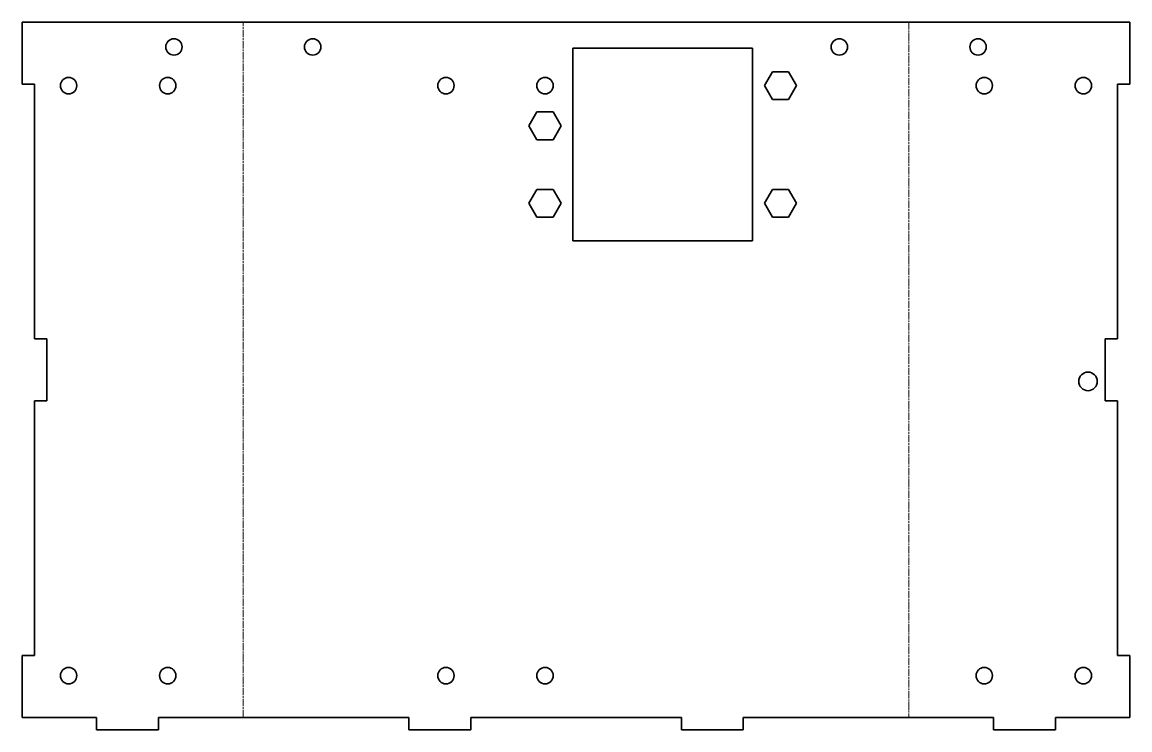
# Model space of a CAD drawing. Header units: inches. Extents: x 0 to 358, y 0 to 228.
import ezdxf

# ---------------------------------------------------------------- set-up
doc = ezdxf.new("R2010")
doc.units = ezdxf.units.IN
doc.header["$MEASUREMENT"] = 0
doc.linetypes.add('Chain', pattern=[13.68, 9.12, -1.14, 2.28, -1.14])
doc.layers.add('SIMUMAK Bend Centerline (ISO)', color=7, linetype='Chain', lineweight=9)
doc.layers.add('SIMUMAK Visible (ISO)', color=7, linetype='Continuous', lineweight=35)

# ---------------------------------------------------------------- blocks, each defined once
blk = doc.blocks.new('CD-IND-31-LAT-02')
at = {"layer": 'SIMUMAK Bend Centerline (ISO)', "ltscale": 0.263158}
for p, q in [((71.39, 4), (71.39, 228.5)), ((286.18, 228.5), (286.18, 4))]:
    blk.add_line(p, q, dxfattribs=at)
at = {"layer": 'SIMUMAK Visible (ISO)'}
for p, q in [((357.57, 228.5), (0, 228.5)), ((0, 208.5), (0, 228.5)), ((357.57, 208.5), (357.57, 228.5)), ((177.79, 220.1), (235.79, 220.1)), ((177.79, 157.9), (177.79, 220.1)), ((235.79, 220.1), (235.79, 157.9)), ((239.59, 208), (242.19, 212.5)), ((242.19, 212.5), (247.38, 212.5)), ((247.38, 212.5), (249.98, 208)), ((4, 208.5), (0, 208.5)), ((4, 208.5), (4, 126.25)), ((242.19, 203.5), (239.59, 208)), ((249.98, 208), (247.38, 203.5)), ((353.57, 208.5), (357.57, 208.5)), ((353.57, 208.5), (353.57, 126.25)), ((247.38, 203.5), (242.19, 203.5)), ((163.59, 195), (166.19, 199.5)), ((166.19, 199.5), (171.38, 199.5)), ((171.38, 199.5), (173.98, 195)), ((166.19, 190.5), (163.59, 195)), ((173.98, 195), (171.38, 190.5)), ((171.38, 190.5), (166.19, 190.5)), ((163.59, 170), (166.19, 174.5)), ((166.19, 174.5), (171.38, 174.5)), ((171.38, 174.5), (173.98, 170)), ((239.59, 170), (242.19, 174.5)), ((242.19, 174.5), (247.38, 174.5)), ((247.38, 174.5), (249.98, 170)), ((166.19, 165.5), (163.59, 170)), ((173.98, 170), (171.38, 165.5)), ((242.19, 165.5), (239.59, 170)), ((249.98, 170), (247.38, 165.5)), ((171.38, 165.5), (166.19, 165.5)), ((247.38, 165.5), (242.19, 165.5)), ((235.79, 157.9), (177.79, 157.9)), ((4, 126.25), (8, 126.25)), ((8, 126.25), (8, 106.25)), ((349.57, 126.25), (353.57, 126.25)), ((349.57, 106.25), (349.57, 126.25)), ((4, 106.25), (4, 24)), ((8, 106.25), (4, 106.25)), ((353.57, 106.25), (349.57, 106.25)), ((353.57, 106.25), (353.57, 24)), ((0, 24), (4, 24)), ((0, 4), (0, 24)), ((357.57, 24), (353.57, 24)), ((357.57, 4), (357.57, 24)), ((24, 4), (0, 4)), ((24, 4), (24, 0)), ((44, 0), (44, 4)), ((124.79, 4), (44, 4)), ((124.79, 4), (124.79, 0)), ((144.79, 0), (144.79, 4)), ((212.79, 4), (144.79, 4)), ((212.79, 4), (212.79, 0)), ((232.79, 0), (232.79, 4)), ((313.57, 4), (232.79, 4)), ((313.57, 0), (313.57, 4)), ((333.57, 4), (333.57, 0)), ((357.57, 4), (333.57, 4)), ((24, 0), (44, 0)), ((124.79, 0), (144.79, 0)), ((212.79, 0), (232.79, 0)), ((333.57, 0), (313.57, 0))]:
    blk.add_line(p, q, dxfattribs=at)
for centre, radius in [((49, 220.5), 2.65), ((93.79, 220.5), 2.65), ((263.79, 220.5), 2.65), ((308.57, 220.5), 2.65), ((15, 208), 2.65), ((47, 208), 2.65), ((136.79, 208), 2.65), ((168.79, 208), 2.65), ((310.57, 208), 2.65), ((342.57, 208), 2.65), ((344.07, 112.5), 3), ((15, 17.5), 2.65), ((47, 17.5), 2.65), ((136.79, 17.5), 2.65), ((168.79, 17.5), 2.65), ((310.57, 17.5), 2.65), ((342.57, 17.5), 2.65)]:
    blk.add_circle(centre, radius, dxfattribs=at)

msp = doc.modelspace()

# ---------------------------------------------------------------- block references
msp.add_blockref('CD-IND-31-LAT-02', (0, 0))

doc.saveas('drawing.dxf')
